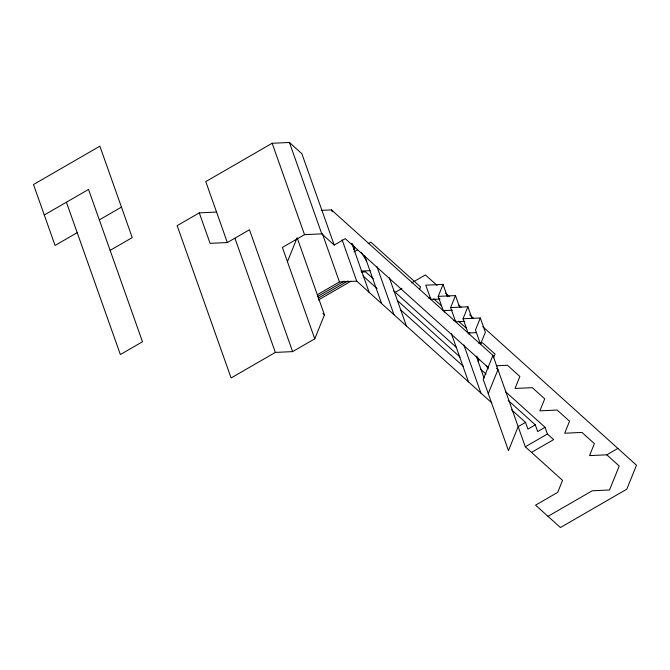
<?xml version="1.0" encoding="UTF-8"?>
<svg xmlns="http://www.w3.org/2000/svg" width="670" height="670" viewBox="0 0 670 670"><rect width="100%" height="100%" fill="white"/><g stroke="black" fill="none" stroke-linecap="round" stroke-linejoin="round"><path stroke-width="1" d="M287.438 261.694L296.751 238.671M216.561 212.072L199.283 212.867L177.156 225.648L231.1 377.972L275.353 352.412L292.631 351.616L314.758 338.836L324.464 314.866L297.145 237.716M419.412 289.683L420.534 286.919L370.862 242.146L368.207 243.679M452.409 310.21L443.264 310.629L438.214 296.383L443.071 284.39L425.802 285.185L430.844 299.44L439.989 299.013M444.252 312.069L444.997 310.227M464.821 321.399L455.684 321.818L450.634 307.572L455.491 295.587L438.214 296.383M476.228 332.638L468.095 333.015L463.054 318.769L467.903 306.776L450.634 307.572M469.084 334.456L469.838 332.613M480.323 317.974L475.474 329.958L480.516 344.204L485.373 332.22L480.323 317.974L463.054 318.769M321.34 210.355L331.499 209.894L492.936 355.401L483.229 379.379L508.455 450.625L518.161 426.648L525.54 422.385L527.918 429.102L535.297 424.847L537.675 431.564L545.045 427.301L547.423 434.018L553.638 439.612L531.511 452.392M493.547 357.763L495.046 354.078L482.626 342.889L478.564 343.074M488.271 393.625L497.978 369.647L496.428 368.249M354.003 249.583L354.815 247.883L352.437 244.006M478.187 361.515L479 359.815L477.099 356.716M44.287 214.995L88.54 189.426L142.484 341.759L120.357 354.539L66.414 202.214M77.201 232.674L55.074 245.454L33.5 184.526L99.88 146.186L132.241 237.582L110.123 250.362M99.328 219.894L121.454 207.114M488.078 367.386L345.268 238.671L334.204 245.061L301.843 153.665L289.423 142.467L272.154 143.263L205.774 181.603L227.348 242.54L249.475 229.76L292.631 351.616M334.204 245.061L321.784 233.864L304.515 234.659L282.388 247.439L314.758 338.836M354.045 251.861L357.587 249.818M317.329 294.716L339.456 281.928L356.725 281.14L491.78 402.863M317.354 296.668L344.171 281.174M318.3 298.091L347.981 280.939M318.367 300.018L350.879 281.241M394.856 292.572L401.933 288.477M411.673 282.857L425.391 274.934L437.033 285.428M492.936 355.401L525.305 446.798L547.423 434.018M496.286 365.786L507.466 365.276L519.878 376.465L515.029 388.449L532.298 387.654L544.718 398.851L539.861 410.836L557.139 410.04L569.55 421.237L564.701 433.222L581.97 432.426L594.391 443.624L589.533 455.608L606.811 454.813L617.874 448.423M547.993 516.336L592.246 490.775L609.516 489.979L619.231 466.01L606.811 454.813M227.348 242.54L210.079 243.327L199.283 212.867M361.029 271.065L370.175 270.647M361.515 272.062L365.577 271.869L373.324 278.854M428.892 298.301L430.919 298.209M453.724 320.687L455.759 320.595M445.567 293.125L449.444 296.617M458.766 305.017L461.094 307.111M469.628 314.808L473.506 318.309M482.819 326.7L636.5 465.215L626.793 489.192L560.413 527.533L535.573 505.147L557.7 492.366L562.557 480.382L525.305 446.798M433.725 298.812L441.488 305.805M458.565 321.198L466.328 328.191M393.7 290.889L456.571 347.554M480.625 369.237L486.06 374.136M505.465 391.623L545.045 427.301M397.352 300.512L460.123 357.093M508.17 400.4L535.297 424.847M363.073 275.948L377.068 288.561M400.384 309.582L463.355 366.331M511.545 409.772L525.54 422.385M322.915 313.468L324.464 314.866M486.328 365.728L488.229 368.827M361.189 252.247L366.423 260.772M467.903 306.776L471.94 318.175M455.491 295.587L459.528 306.986M476.295 356.172L484.042 378.031M443.071 284.39L447.443 296.743M463.858 344.916L480.909 393.072M451.438 333.719L468.489 381.875M389.345 277.757L406.397 325.913M376.934 266.568L393.985 314.716M364.53 255.429L381.565 303.527M351.8 243.352L369.145 292.329M331.499 209.894L332.169 211.795M342.11 239.86L356.725 281.14M322.404 233.78L339.456 281.928M289.423 142.467L321.784 233.864M272.154 143.263L304.515 234.659M234.986 238.411L275.353 352.412"/></g></svg>
